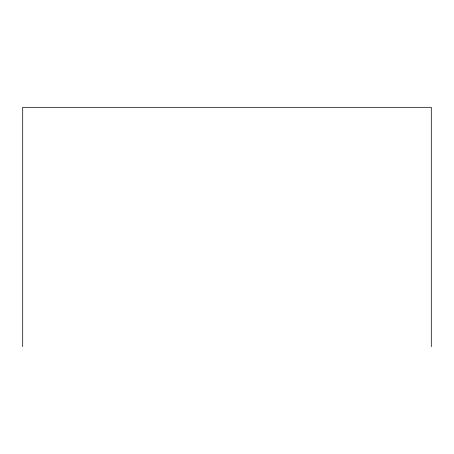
<?xml version="1.0" encoding="UTF-8"?>
<svg xmlns="http://www.w3.org/2000/svg" width="454" height="454" viewBox="0 0 454 454"><rect width="100%" height="100%" fill="white"/><g stroke="black" fill="none" stroke-linecap="round" stroke-linejoin="round"><path stroke-width="0.68" d="M431.3 346.68L431.3 107.32L22.7 107.32L22.7 346.68"/></g></svg>
